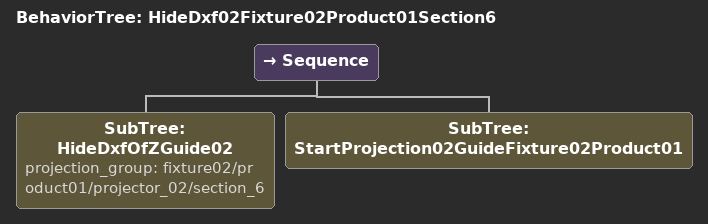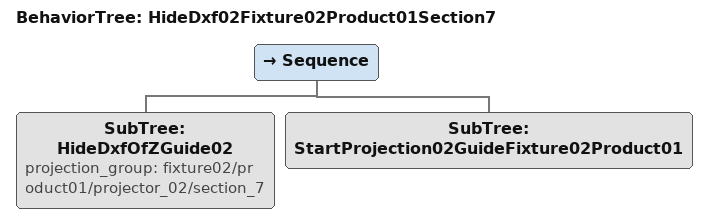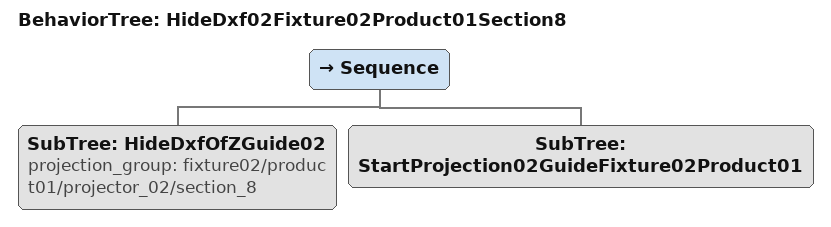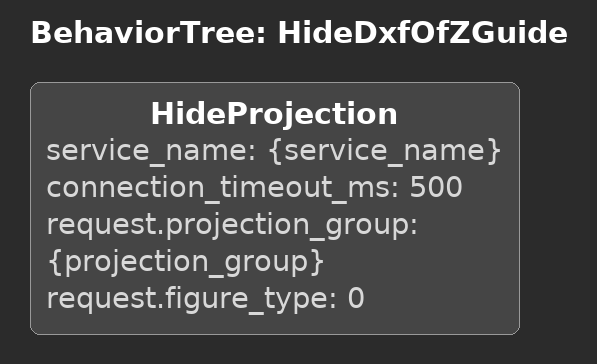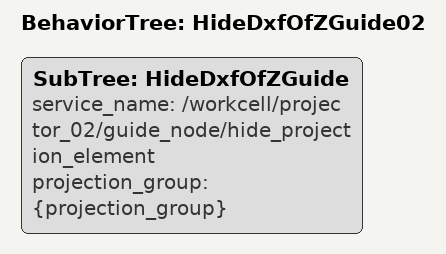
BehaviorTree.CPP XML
<BehaviorTree ID="HideDxf02Fixture02Product01Section6">
   <Sequence>
       <SubTree ID="HideDxfOfZGuide02" projection_group="fixture02/product01/projector_02/section_6"/>
       <SubTree ID="StartProjection02GuideFixture02Product01"/>
   </Sequence>
</BehaviorTree>

<BehaviorTree ID="HideDxf02Fixture02Product01Section7">
   <Sequence>
       <SubTree ID="HideDxfOfZGuide02" projection_group="fixture02/product01/projector_02/section_7"/>
       <SubTree ID="StartProjection02GuideFixture02Product01"/>
   </Sequence>
</BehaviorTree>

<BehaviorTree ID="HideDxf02Fixture02Product01Section8">
   <Sequence>
       <SubTree ID="HideDxfOfZGuide02" projection_group="fixture02/product01/projector_02/section_8"/>
       <SubTree ID="StartProjection02GuideFixture02Product01"/>
   </Sequence>
</BehaviorTree>

<BehaviorTree ID="HideDxfOfZGuide">
    <HideProjection service_name="{service_name}" connection_timeout_ms="500" request.projection_group="{projection_group}" request.figure_type="0"/>
</BehaviorTree>

<BehaviorTree ID="HideDxfOfZGuide02">
    <SubTree ID="HideDxfOfZGuide" service_name="/workcell/projector_02/guide_node/hide_projection_element" projection_group="{projection_group}"/>
</BehaviorTree>
